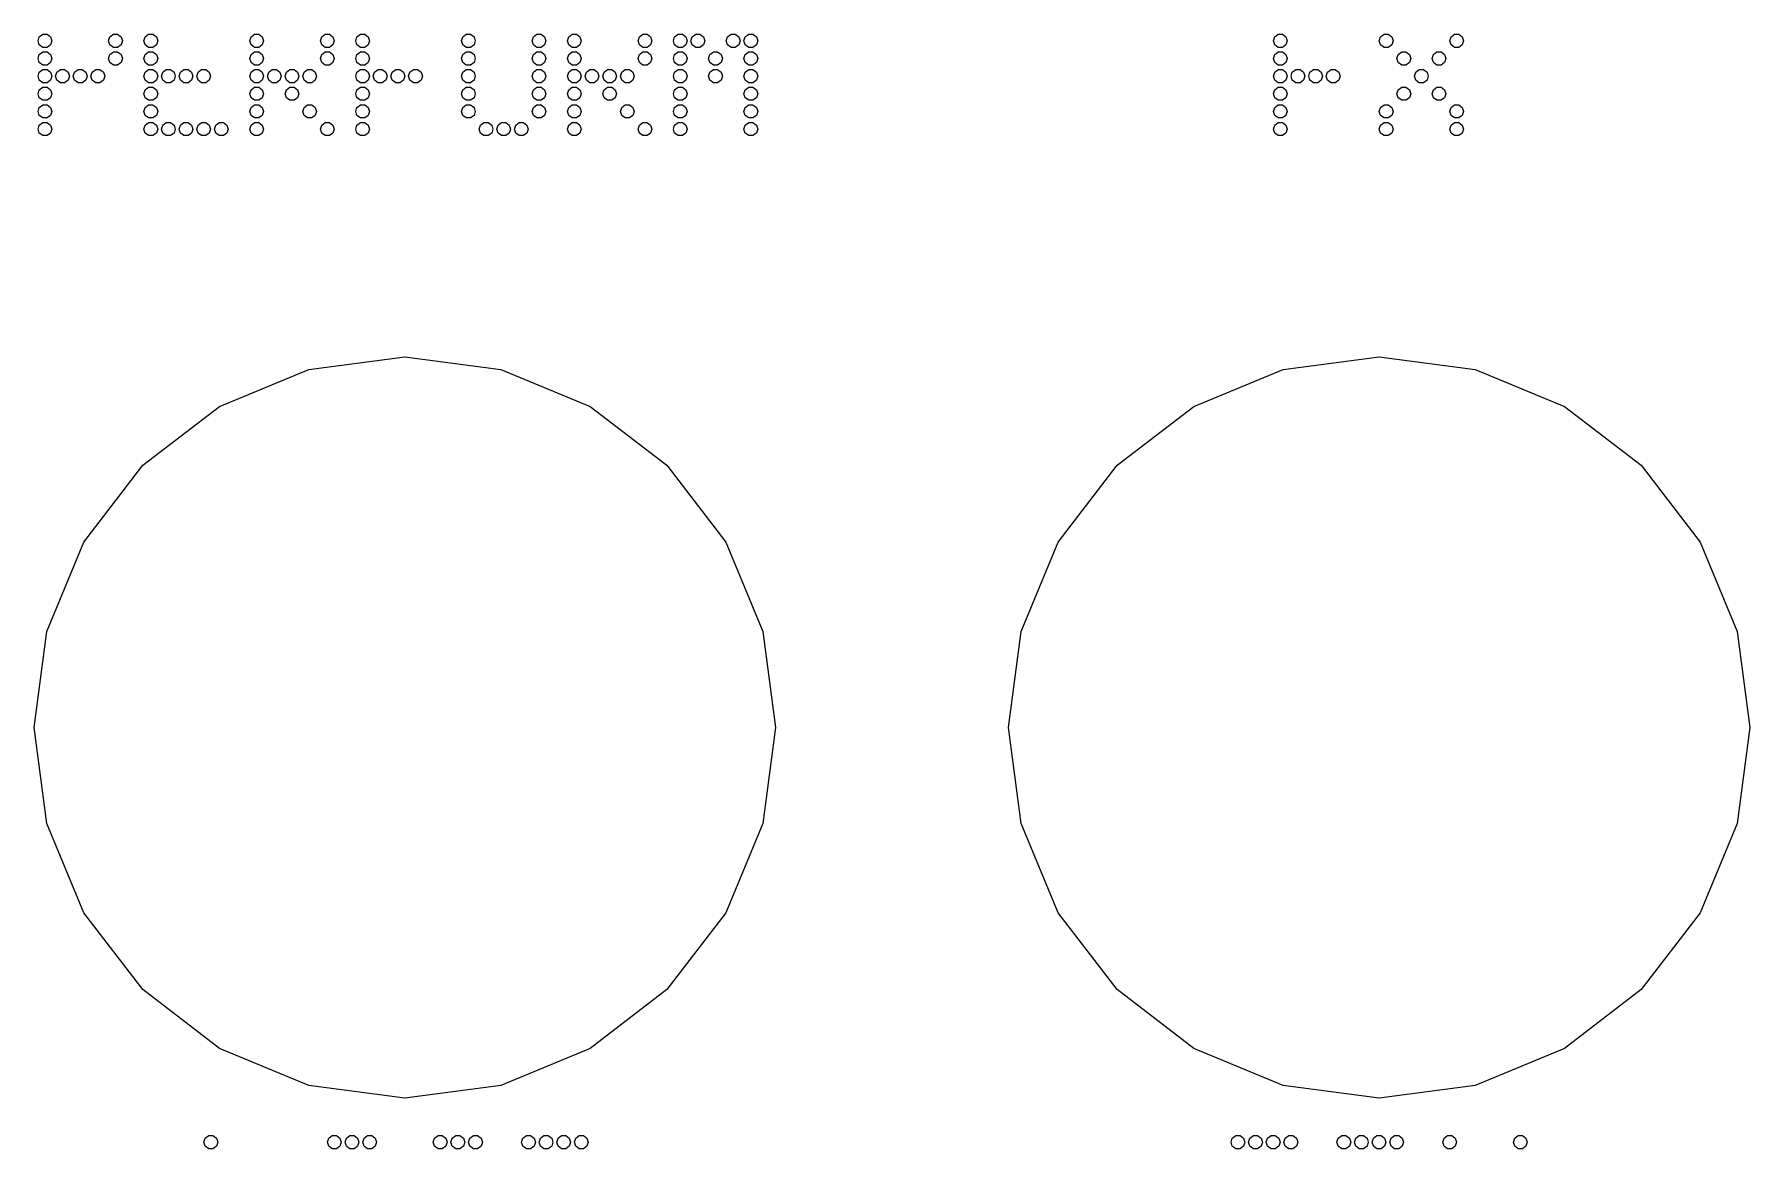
# Model space of a CAD drawing. Header units: millimetres. Extents: x 0 to 390, y 0 to 390.
# Drawn here: x 280.9 to 329.5, y 145.65 to 177.22 of the extents above; entities that cross this region are included whole.
import ezdxf

# ---------------------------------------------------------------- set-up
doc = ezdxf.new("R2010")
doc.units = ezdxf.units.MM
doc.layers.add('INCISIONE', color=7, linetype='CONTINUOUS')
doc.layers.add('TAGLIO', color=1, linetype='CONTINUOUS')

msp = doc.modelspace()

# ---------------------------------------------------------------- linework, layer by layer
at = {"layer": 'INCISIONE'}
for points in [[(281.395, 177.03), (281.358, 176.915), (281.26, 176.845), (281.14, 176.845), (281.042, 176.915), (281.005, 177.03), (281.042, 177.145), (281.14, 177.215), (281.26, 177.215), (281.358, 177.145)], [(283.395, 177.03), (283.358, 176.915), (283.26, 176.845), (283.14, 176.845), (283.042, 176.915), (283.005, 177.03), (283.042, 177.145), (283.14, 177.215), (283.26, 177.215), (283.358, 177.145)], [(284.395, 177.03), (284.358, 176.915), (284.26, 176.845), (284.14, 176.845), (284.042, 176.915), (284.005, 177.03), (284.042, 177.145), (284.14, 177.215), (284.26, 177.215), (284.358, 177.145)], [(287.395, 177.03), (287.358, 176.915), (287.26, 176.845), (287.14, 176.845), (287.042, 176.915), (287.005, 177.03), (287.042, 177.145), (287.14, 177.215), (287.26, 177.215), (287.358, 177.145)], [(289.395, 177.03), (289.358, 176.915), (289.26, 176.845), (289.14, 176.845), (289.042, 176.915), (289.005, 177.03), (289.042, 177.145), (289.14, 177.215), (289.26, 177.215), (289.358, 177.145)], [(290.395, 177.03), (290.358, 176.915), (290.26, 176.845), (290.14, 176.845), (290.042, 176.915), (290.005, 177.03), (290.042, 177.145), (290.14, 177.215), (290.26, 177.215), (290.358, 177.145)], [(293.395, 177.03), (293.358, 176.915), (293.26, 176.845), (293.14, 176.845), (293.042, 176.915), (293.005, 177.03), (293.042, 177.145), (293.14, 177.215), (293.26, 177.215), (293.358, 177.145)], [(295.395, 177.03), (295.358, 176.915), (295.26, 176.845), (295.14, 176.845), (295.042, 176.915), (295.005, 177.03), (295.042, 177.145), (295.14, 177.215), (295.26, 177.215), (295.358, 177.145)], [(296.395, 177.03), (296.358, 176.915), (296.26, 176.845), (296.14, 176.845), (296.042, 176.915), (296.005, 177.03), (296.042, 177.145), (296.14, 177.215), (296.26, 177.215), (296.358, 177.145)], [(298.395, 177.03), (298.358, 176.915), (298.26, 176.845), (298.14, 176.845), (298.042, 176.915), (298.005, 177.03), (298.042, 177.145), (298.14, 177.215), (298.26, 177.215), (298.358, 177.145)], [(299.395, 177.03), (299.358, 176.915), (299.26, 176.845), (299.14, 176.845), (299.042, 176.915), (299.005, 177.03), (299.042, 177.145), (299.14, 177.215), (299.26, 177.215), (299.358, 177.145)], [(299.895, 177.03), (299.858, 176.915), (299.76, 176.845), (299.64, 176.845), (299.542, 176.915), (299.505, 177.03), (299.542, 177.145), (299.64, 177.215), (299.76, 177.215), (299.858, 177.145)], [(300.895, 177.03), (300.858, 176.915), (300.76, 176.845), (300.64, 176.845), (300.542, 176.915), (300.505, 177.03), (300.542, 177.145), (300.64, 177.215), (300.76, 177.215), (300.858, 177.145)], [(301.395, 177.03), (301.358, 176.915), (301.26, 176.845), (301.14, 176.845), (301.042, 176.915), (301.005, 177.03), (301.042, 177.145), (301.14, 177.215), (301.26, 177.215), (301.358, 177.145)], [(316.395, 177.03), (316.358, 176.915), (316.26, 176.845), (316.14, 176.845), (316.042, 176.915), (316.005, 177.03), (316.042, 177.145), (316.14, 177.215), (316.26, 177.215), (316.358, 177.145)], [(319.395, 177.03), (319.358, 176.915), (319.26, 176.845), (319.14, 176.845), (319.042, 176.915), (319.005, 177.03), (319.042, 177.145), (319.14, 177.215), (319.26, 177.215), (319.358, 177.145)], [(321.395, 177.03), (321.358, 176.915), (321.26, 176.845), (321.14, 176.845), (321.042, 176.915), (321.005, 177.03), (321.042, 177.145), (321.14, 177.215), (321.26, 177.215), (321.358, 177.145)], [(281.395, 176.53), (281.358, 176.415), (281.26, 176.345), (281.14, 176.345), (281.042, 176.415), (281.005, 176.53), (281.042, 176.645), (281.14, 176.715), (281.26, 176.715), (281.358, 176.645)], [(283.395, 176.53), (283.358, 176.415), (283.26, 176.345), (283.14, 176.345), (283.042, 176.415), (283.005, 176.53), (283.042, 176.645), (283.14, 176.715), (283.26, 176.715), (283.358, 176.645)], [(284.395, 176.53), (284.358, 176.415), (284.26, 176.345), (284.14, 176.345), (284.042, 176.415), (284.005, 176.53), (284.042, 176.645), (284.14, 176.715), (284.26, 176.715), (284.358, 176.645)], [(287.395, 176.53), (287.358, 176.415), (287.26, 176.345), (287.14, 176.345), (287.042, 176.415), (287.005, 176.53), (287.042, 176.645), (287.14, 176.715), (287.26, 176.715), (287.358, 176.645)], [(289.395, 176.53), (289.358, 176.415), (289.26, 176.345), (289.14, 176.345), (289.042, 176.415), (289.005, 176.53), (289.042, 176.645), (289.14, 176.715), (289.26, 176.715), (289.358, 176.645)], [(290.395, 176.53), (290.358, 176.415), (290.26, 176.345), (290.14, 176.345), (290.042, 176.415), (290.005, 176.53), (290.042, 176.645), (290.14, 176.715), (290.26, 176.715), (290.358, 176.645)], [(293.395, 176.53), (293.358, 176.415), (293.26, 176.345), (293.14, 176.345), (293.042, 176.415), (293.005, 176.53), (293.042, 176.645), (293.14, 176.715), (293.26, 176.715), (293.358, 176.645)], [(295.395, 176.53), (295.358, 176.415), (295.26, 176.345), (295.14, 176.345), (295.042, 176.415), (295.005, 176.53), (295.042, 176.645), (295.14, 176.715), (295.26, 176.715), (295.358, 176.645)], [(296.395, 176.53), (296.358, 176.415), (296.26, 176.345), (296.14, 176.345), (296.042, 176.415), (296.005, 176.53), (296.042, 176.645), (296.14, 176.715), (296.26, 176.715), (296.358, 176.645)], [(298.395, 176.53), (298.358, 176.415), (298.26, 176.345), (298.14, 176.345), (298.042, 176.415), (298.005, 176.53), (298.042, 176.645), (298.14, 176.715), (298.26, 176.715), (298.358, 176.645)], [(299.395, 176.53), (299.358, 176.415), (299.26, 176.345), (299.14, 176.345), (299.042, 176.415), (299.005, 176.53), (299.042, 176.645), (299.14, 176.715), (299.26, 176.715), (299.358, 176.645)], [(300.395, 176.53), (300.358, 176.415), (300.26, 176.345), (300.14, 176.345), (300.042, 176.415), (300.005, 176.53), (300.042, 176.645), (300.14, 176.715), (300.26, 176.715), (300.358, 176.645)], [(301.395, 176.53), (301.358, 176.415), (301.26, 176.345), (301.14, 176.345), (301.042, 176.415), (301.005, 176.53), (301.042, 176.645), (301.14, 176.715), (301.26, 176.715), (301.358, 176.645)], [(316.395, 176.53), (316.358, 176.415), (316.26, 176.345), (316.14, 176.345), (316.042, 176.415), (316.005, 176.53), (316.042, 176.645), (316.14, 176.715), (316.26, 176.715), (316.358, 176.645)], [(319.895, 176.53), (319.858, 176.415), (319.76, 176.345), (319.64, 176.345), (319.542, 176.415), (319.505, 176.53), (319.542, 176.645), (319.64, 176.715), (319.76, 176.715), (319.858, 176.645)], [(320.895, 176.53), (320.858, 176.415), (320.76, 176.345), (320.64, 176.345), (320.542, 176.415), (320.505, 176.53), (320.542, 176.645), (320.64, 176.715), (320.76, 176.715), (320.858, 176.645)], [(281.395, 176.03), (281.358, 175.915), (281.26, 175.845), (281.14, 175.845), (281.042, 175.915), (281.005, 176.03), (281.042, 176.145), (281.14, 176.215), (281.26, 176.215), (281.358, 176.145)], [(281.895, 176.03), (281.858, 175.915), (281.76, 175.845), (281.64, 175.845), (281.542, 175.915), (281.505, 176.03), (281.542, 176.145), (281.64, 176.215), (281.76, 176.215), (281.858, 176.145)], [(282.395, 176.03), (282.358, 175.915), (282.26, 175.845), (282.14, 175.845), (282.042, 175.915), (282.005, 176.03), (282.042, 176.145), (282.14, 176.215), (282.26, 176.215), (282.358, 176.145)], [(282.895, 176.03), (282.858, 175.915), (282.76, 175.845), (282.64, 175.845), (282.542, 175.915), (282.505, 176.03), (282.542, 176.145), (282.64, 176.215), (282.76, 176.215), (282.858, 176.145)], [(284.395, 176.03), (284.358, 175.915), (284.26, 175.845), (284.14, 175.845), (284.042, 175.915), (284.005, 176.03), (284.042, 176.145), (284.14, 176.215), (284.26, 176.215), (284.358, 176.145)], [(284.895, 176.03), (284.858, 175.915), (284.76, 175.845), (284.64, 175.845), (284.542, 175.915), (284.505, 176.03), (284.542, 176.145), (284.64, 176.215), (284.76, 176.215), (284.858, 176.145)], [(285.395, 176.03), (285.358, 175.915), (285.26, 175.845), (285.14, 175.845), (285.042, 175.915), (285.005, 176.03), (285.042, 176.145), (285.14, 176.215), (285.26, 176.215), (285.358, 176.145)], [(285.895, 176.03), (285.858, 175.915), (285.76, 175.845), (285.64, 175.845), (285.542, 175.915), (285.505, 176.03), (285.542, 176.145), (285.64, 176.215), (285.76, 176.215), (285.858, 176.145)], [(287.395, 176.03), (287.358, 175.915), (287.26, 175.845), (287.14, 175.845), (287.042, 175.915), (287.005, 176.03), (287.042, 176.145), (287.14, 176.215), (287.26, 176.215), (287.358, 176.145)], [(287.895, 176.03), (287.858, 175.915), (287.76, 175.845), (287.64, 175.845), (287.542, 175.915), (287.505, 176.03), (287.542, 176.145), (287.64, 176.215), (287.76, 176.215), (287.858, 176.145)], [(288.395, 176.03), (288.358, 175.915), (288.26, 175.845), (288.14, 175.845), (288.042, 175.915), (288.005, 176.03), (288.042, 176.145), (288.14, 176.215), (288.26, 176.215), (288.358, 176.145)], [(288.895, 176.03), (288.858, 175.915), (288.76, 175.845), (288.64, 175.845), (288.542, 175.915), (288.505, 176.03), (288.542, 176.145), (288.64, 176.215), (288.76, 176.215), (288.858, 176.145)], [(290.395, 176.03), (290.358, 175.915), (290.26, 175.845), (290.14, 175.845), (290.042, 175.915), (290.005, 176.03), (290.042, 176.145), (290.14, 176.215), (290.26, 176.215), (290.358, 176.145)], [(290.895, 176.03), (290.858, 175.915), (290.76, 175.845), (290.64, 175.845), (290.542, 175.915), (290.505, 176.03), (290.542, 176.145), (290.64, 176.215), (290.76, 176.215), (290.858, 176.145)], [(291.395, 176.03), (291.358, 175.915), (291.26, 175.845), (291.14, 175.845), (291.042, 175.915), (291.005, 176.03), (291.042, 176.145), (291.14, 176.215), (291.26, 176.215), (291.358, 176.145)], [(291.895, 176.03), (291.858, 175.915), (291.76, 175.845), (291.64, 175.845), (291.542, 175.915), (291.505, 176.03), (291.542, 176.145), (291.64, 176.215), (291.76, 176.215), (291.858, 176.145)], [(293.395, 176.03), (293.358, 175.915), (293.26, 175.845), (293.14, 175.845), (293.042, 175.915), (293.005, 176.03), (293.042, 176.145), (293.14, 176.215), (293.26, 176.215), (293.358, 176.145)], [(295.395, 176.03), (295.358, 175.915), (295.26, 175.845), (295.14, 175.845), (295.042, 175.915), (295.005, 176.03), (295.042, 176.145), (295.14, 176.215), (295.26, 176.215), (295.358, 176.145)], [(296.395, 176.03), (296.358, 175.915), (296.26, 175.845), (296.14, 175.845), (296.042, 175.915), (296.005, 176.03), (296.042, 176.145), (296.14, 176.215), (296.26, 176.215), (296.358, 176.145)], [(296.895, 176.03), (296.858, 175.915), (296.76, 175.845), (296.64, 175.845), (296.542, 175.915), (296.505, 176.03), (296.542, 176.145), (296.64, 176.215), (296.76, 176.215), (296.858, 176.145)], [(297.395, 176.03), (297.358, 175.915), (297.26, 175.845), (297.14, 175.845), (297.042, 175.915), (297.005, 176.03), (297.042, 176.145), (297.14, 176.215), (297.26, 176.215), (297.358, 176.145)], [(297.895, 176.03), (297.858, 175.915), (297.76, 175.845), (297.64, 175.845), (297.542, 175.915), (297.505, 176.03), (297.542, 176.145), (297.64, 176.215), (297.76, 176.215), (297.858, 176.145)], [(299.395, 176.03), (299.358, 175.915), (299.26, 175.845), (299.14, 175.845), (299.042, 175.915), (299.005, 176.03), (299.042, 176.145), (299.14, 176.215), (299.26, 176.215), (299.358, 176.145)], [(300.395, 176.03), (300.358, 175.915), (300.26, 175.845), (300.14, 175.845), (300.042, 175.915), (300.005, 176.03), (300.042, 176.145), (300.14, 176.215), (300.26, 176.215), (300.358, 176.145)], [(301.395, 176.03), (301.358, 175.915), (301.26, 175.845), (301.14, 175.845), (301.042, 175.915), (301.005, 176.03), (301.042, 176.145), (301.14, 176.215), (301.26, 176.215), (301.358, 176.145)], [(316.395, 176.03), (316.358, 175.915), (316.26, 175.845), (316.14, 175.845), (316.042, 175.915), (316.005, 176.03), (316.042, 176.145), (316.14, 176.215), (316.26, 176.215), (316.358, 176.145)], [(316.895, 176.03), (316.858, 175.915), (316.76, 175.845), (316.64, 175.845), (316.542, 175.915), (316.505, 176.03), (316.542, 176.145), (316.64, 176.215), (316.76, 176.215), (316.858, 176.145)], [(317.395, 176.03), (317.358, 175.915), (317.26, 175.845), (317.14, 175.845), (317.042, 175.915), (317.005, 176.03), (317.042, 176.145), (317.14, 176.215), (317.26, 176.215), (317.358, 176.145)], [(317.895, 176.03), (317.858, 175.915), (317.76, 175.845), (317.64, 175.845), (317.542, 175.915), (317.505, 176.03), (317.542, 176.145), (317.64, 176.215), (317.76, 176.215), (317.858, 176.145)], [(320.395, 176.03), (320.358, 175.915), (320.26, 175.845), (320.14, 175.845), (320.042, 175.915), (320.005, 176.03), (320.042, 176.145), (320.14, 176.215), (320.26, 176.215), (320.358, 176.145)], [(281.395, 175.53), (281.358, 175.415), (281.26, 175.345), (281.14, 175.345), (281.042, 175.415), (281.005, 175.53), (281.042, 175.645), (281.14, 175.715), (281.26, 175.715), (281.358, 175.645)], [(284.395, 175.53), (284.358, 175.415), (284.26, 175.345), (284.14, 175.345), (284.042, 175.415), (284.005, 175.53), (284.042, 175.645), (284.14, 175.715), (284.26, 175.715), (284.358, 175.645)], [(287.395, 175.53), (287.358, 175.415), (287.26, 175.345), (287.14, 175.345), (287.042, 175.415), (287.005, 175.53), (287.042, 175.645), (287.14, 175.715), (287.26, 175.715), (287.358, 175.645)], [(288.395, 175.53), (288.358, 175.415), (288.26, 175.345), (288.14, 175.345), (288.042, 175.415), (288.005, 175.53), (288.042, 175.645), (288.14, 175.715), (288.26, 175.715), (288.358, 175.645)], [(290.395, 175.53), (290.358, 175.415), (290.26, 175.345), (290.14, 175.345), (290.042, 175.415), (290.005, 175.53), (290.042, 175.645), (290.14, 175.715), (290.26, 175.715), (290.358, 175.645)], [(293.395, 175.53), (293.358, 175.415), (293.26, 175.345), (293.14, 175.345), (293.042, 175.415), (293.005, 175.53), (293.042, 175.645), (293.14, 175.715), (293.26, 175.715), (293.358, 175.645)], [(295.395, 175.53), (295.358, 175.415), (295.26, 175.345), (295.14, 175.345), (295.042, 175.415), (295.005, 175.53), (295.042, 175.645), (295.14, 175.715), (295.26, 175.715), (295.358, 175.645)], [(296.395, 175.53), (296.358, 175.415), (296.26, 175.345), (296.14, 175.345), (296.042, 175.415), (296.005, 175.53), (296.042, 175.645), (296.14, 175.715), (296.26, 175.715), (296.358, 175.645)], [(297.395, 175.53), (297.358, 175.415), (297.26, 175.345), (297.14, 175.345), (297.042, 175.415), (297.005, 175.53), (297.042, 175.645), (297.14, 175.715), (297.26, 175.715), (297.358, 175.645)], [(299.395, 175.53), (299.358, 175.415), (299.26, 175.345), (299.14, 175.345), (299.042, 175.415), (299.005, 175.53), (299.042, 175.645), (299.14, 175.715), (299.26, 175.715), (299.358, 175.645)], [(301.395, 175.53), (301.358, 175.415), (301.26, 175.345), (301.14, 175.345), (301.042, 175.415), (301.005, 175.53), (301.042, 175.645), (301.14, 175.715), (301.26, 175.715), (301.358, 175.645)], [(316.395, 175.53), (316.358, 175.415), (316.26, 175.345), (316.14, 175.345), (316.042, 175.415), (316.005, 175.53), (316.042, 175.645), (316.14, 175.715), (316.26, 175.715), (316.358, 175.645)], [(319.895, 175.53), (319.858, 175.415), (319.76, 175.345), (319.64, 175.345), (319.542, 175.415), (319.505, 175.53), (319.542, 175.645), (319.64, 175.715), (319.76, 175.715), (319.858, 175.645)], [(320.895, 175.53), (320.858, 175.415), (320.76, 175.345), (320.64, 175.345), (320.542, 175.415), (320.505, 175.53), (320.542, 175.645), (320.64, 175.715), (320.76, 175.715), (320.858, 175.645)], [(281.395, 175.03), (281.358, 174.915), (281.26, 174.845), (281.14, 174.845), (281.042, 174.915), (281.005, 175.03), (281.042, 175.145), (281.14, 175.215), (281.26, 175.215), (281.358, 175.145)], [(284.395, 175.03), (284.358, 174.915), (284.26, 174.845), (284.14, 174.845), (284.042, 174.915), (284.005, 175.03), (284.042, 175.145), (284.14, 175.215), (284.26, 175.215), (284.358, 175.145)], [(287.395, 175.03), (287.358, 174.915), (287.26, 174.845), (287.14, 174.845), (287.042, 174.915), (287.005, 175.03), (287.042, 175.145), (287.14, 175.215), (287.26, 175.215), (287.358, 175.145)], [(288.895, 175.03), (288.858, 174.915), (288.76, 174.845), (288.64, 174.845), (288.542, 174.915), (288.505, 175.03), (288.542, 175.145), (288.64, 175.215), (288.76, 175.215), (288.858, 175.145)], [(290.395, 175.03), (290.358, 174.915), (290.26, 174.845), (290.14, 174.845), (290.042, 174.915), (290.005, 175.03), (290.042, 175.145), (290.14, 175.215), (290.26, 175.215), (290.358, 175.145)], [(293.395, 175.03), (293.358, 174.915), (293.26, 174.845), (293.14, 174.845), (293.042, 174.915), (293.005, 175.03), (293.042, 175.145), (293.14, 175.215), (293.26, 175.215), (293.358, 175.145)], [(295.395, 175.03), (295.358, 174.915), (295.26, 174.845), (295.14, 174.845), (295.042, 174.915), (295.005, 175.03), (295.042, 175.145), (295.14, 175.215), (295.26, 175.215), (295.358, 175.145)], [(296.395, 175.03), (296.358, 174.915), (296.26, 174.845), (296.14, 174.845), (296.042, 174.915), (296.005, 175.03), (296.042, 175.145), (296.14, 175.215), (296.26, 175.215), (296.358, 175.145)], [(297.895, 175.03), (297.858, 174.915), (297.76, 174.845), (297.64, 174.845), (297.542, 174.915), (297.505, 175.03), (297.542, 175.145), (297.64, 175.215), (297.76, 175.215), (297.858, 175.145)], [(299.395, 175.03), (299.358, 174.915), (299.26, 174.845), (299.14, 174.845), (299.042, 174.915), (299.005, 175.03), (299.042, 175.145), (299.14, 175.215), (299.26, 175.215), (299.358, 175.145)], [(301.395, 175.03), (301.358, 174.915), (301.26, 174.845), (301.14, 174.845), (301.042, 174.915), (301.005, 175.03), (301.042, 175.145), (301.14, 175.215), (301.26, 175.215), (301.358, 175.145)], [(316.395, 175.03), (316.358, 174.915), (316.26, 174.845), (316.14, 174.845), (316.042, 174.915), (316.005, 175.03), (316.042, 175.145), (316.14, 175.215), (316.26, 175.215), (316.358, 175.145)], [(319.395, 175.03), (319.358, 174.915), (319.26, 174.845), (319.14, 174.845), (319.042, 174.915), (319.005, 175.03), (319.042, 175.145), (319.14, 175.215), (319.26, 175.215), (319.358, 175.145)], [(321.395, 175.03), (321.358, 174.915), (321.26, 174.845), (321.14, 174.845), (321.042, 174.915), (321.005, 175.03), (321.042, 175.145), (321.14, 175.215), (321.26, 175.215), (321.358, 175.145)], [(281.395, 174.53), (281.358, 174.415), (281.26, 174.345), (281.14, 174.345), (281.042, 174.415), (281.005, 174.53), (281.042, 174.645), (281.14, 174.715), (281.26, 174.715), (281.358, 174.645)], [(284.395, 174.53), (284.358, 174.415), (284.26, 174.345), (284.14, 174.345), (284.042, 174.415), (284.005, 174.53), (284.042, 174.645), (284.14, 174.715), (284.26, 174.715), (284.358, 174.645)], [(284.895, 174.53), (284.858, 174.415), (284.76, 174.345), (284.64, 174.345), (284.542, 174.415), (284.505, 174.53), (284.542, 174.645), (284.64, 174.715), (284.76, 174.715), (284.858, 174.645)], [(285.395, 174.53), (285.358, 174.415), (285.26, 174.345), (285.14, 174.345), (285.042, 174.415), (285.005, 174.53), (285.042, 174.645), (285.14, 174.715), (285.26, 174.715), (285.358, 174.645)], [(285.895, 174.53), (285.858, 174.415), (285.76, 174.345), (285.64, 174.345), (285.542, 174.415), (285.505, 174.53), (285.542, 174.645), (285.64, 174.715), (285.76, 174.715), (285.858, 174.645)], [(286.395, 174.53), (286.358, 174.415), (286.26, 174.345), (286.14, 174.345), (286.042, 174.415), (286.005, 174.53), (286.042, 174.645), (286.14, 174.715), (286.26, 174.715), (286.358, 174.645)], [(287.395, 174.53), (287.358, 174.415), (287.26, 174.345), (287.14, 174.345), (287.042, 174.415), (287.005, 174.53), (287.042, 174.645), (287.14, 174.715), (287.26, 174.715), (287.358, 174.645)], [(289.395, 174.53), (289.358, 174.415), (289.26, 174.345), (289.14, 174.345), (289.042, 174.415), (289.005, 174.53), (289.042, 174.645), (289.14, 174.715), (289.26, 174.715), (289.358, 174.645)], [(290.395, 174.53), (290.358, 174.415), (290.26, 174.345), (290.14, 174.345), (290.042, 174.415), (290.005, 174.53), (290.042, 174.645), (290.14, 174.715), (290.26, 174.715), (290.358, 174.645)], [(293.895, 174.53), (293.858, 174.415), (293.76, 174.345), (293.64, 174.345), (293.542, 174.415), (293.505, 174.53), (293.542, 174.645), (293.64, 174.715), (293.76, 174.715), (293.858, 174.645)], [(294.395, 174.53), (294.358, 174.415), (294.26, 174.345), (294.14, 174.345), (294.042, 174.415), (294.005, 174.53), (294.042, 174.645), (294.14, 174.715), (294.26, 174.715), (294.358, 174.645)], [(294.895, 174.53), (294.858, 174.415), (294.76, 174.345), (294.64, 174.345), (294.542, 174.415), (294.505, 174.53), (294.542, 174.645), (294.64, 174.715), (294.76, 174.715), (294.858, 174.645)], [(296.395, 174.53), (296.358, 174.415), (296.26, 174.345), (296.14, 174.345), (296.042, 174.415), (296.005, 174.53), (296.042, 174.645), (296.14, 174.715), (296.26, 174.715), (296.358, 174.645)], [(298.395, 174.53), (298.358, 174.415), (298.26, 174.345), (298.14, 174.345), (298.042, 174.415), (298.005, 174.53), (298.042, 174.645), (298.14, 174.715), (298.26, 174.715), (298.358, 174.645)], [(299.395, 174.53), (299.358, 174.415), (299.26, 174.345), (299.14, 174.345), (299.042, 174.415), (299.005, 174.53), (299.042, 174.645), (299.14, 174.715), (299.26, 174.715), (299.358, 174.645)], [(301.395, 174.53), (301.358, 174.415), (301.26, 174.345), (301.14, 174.345), (301.042, 174.415), (301.005, 174.53), (301.042, 174.645), (301.14, 174.715), (301.26, 174.715), (301.358, 174.645)], [(316.395, 174.53), (316.358, 174.415), (316.26, 174.345), (316.14, 174.345), (316.042, 174.415), (316.005, 174.53), (316.042, 174.645), (316.14, 174.715), (316.26, 174.715), (316.358, 174.645)], [(319.395, 174.53), (319.358, 174.415), (319.26, 174.345), (319.14, 174.345), (319.042, 174.415), (319.005, 174.53), (319.042, 174.645), (319.14, 174.715), (319.26, 174.715), (319.358, 174.645)], [(321.395, 174.53), (321.358, 174.415), (321.26, 174.345), (321.14, 174.345), (321.042, 174.415), (321.005, 174.53), (321.042, 174.645), (321.14, 174.715), (321.26, 174.715), (321.358, 174.645)], [(286.095, 145.83), (286.058, 145.715), (285.96, 145.645), (285.84, 145.645), (285.742, 145.715), (285.705, 145.83), (285.742, 145.945), (285.84, 146.015), (285.96, 146.015), (286.058, 145.945)], [(289.595, 145.83), (289.558, 145.715), (289.46, 145.645), (289.34, 145.645), (289.242, 145.715), (289.205, 145.83), (289.242, 145.945), (289.34, 146.015), (289.46, 146.015), (289.558, 145.945)], [(290.095, 145.83), (290.058, 145.715), (289.96, 145.645), (289.84, 145.645), (289.742, 145.715), (289.705, 145.83), (289.742, 145.945), (289.84, 146.015), (289.96, 146.015), (290.058, 145.945)], [(290.595, 145.83), (290.558, 145.715), (290.46, 145.645), (290.34, 145.645), (290.242, 145.715), (290.205, 145.83), (290.242, 145.945), (290.34, 146.015), (290.46, 146.015), (290.558, 145.945)], [(292.595, 145.83), (292.558, 145.715), (292.46, 145.645), (292.34, 145.645), (292.242, 145.715), (292.205, 145.83), (292.242, 145.945), (292.34, 146.015), (292.46, 146.015), (292.558, 145.945)], [(293.095, 145.83), (293.058, 145.715), (292.96, 145.645), (292.84, 145.645), (292.742, 145.715), (292.705, 145.83), (292.742, 145.945), (292.84, 146.015), (292.96, 146.015), (293.058, 145.945)], [(293.595, 145.83), (293.558, 145.715), (293.46, 145.645), (293.34, 145.645), (293.242, 145.715), (293.205, 145.83), (293.242, 145.945), (293.34, 146.015), (293.46, 146.015), (293.558, 145.945)], [(295.095, 145.83), (295.058, 145.715), (294.96, 145.645), (294.84, 145.645), (294.742, 145.715), (294.705, 145.83), (294.742, 145.945), (294.84, 146.015), (294.96, 146.015), (295.058, 145.945)], [(295.595, 145.83), (295.558, 145.715), (295.46, 145.645), (295.34, 145.645), (295.242, 145.715), (295.205, 145.83), (295.242, 145.945), (295.34, 146.015), (295.46, 146.015), (295.558, 145.945)], [(296.095, 145.83), (296.058, 145.715), (295.96, 145.645), (295.84, 145.645), (295.742, 145.715), (295.705, 145.83), (295.742, 145.945), (295.84, 146.015), (295.96, 146.015), (296.058, 145.945)], [(296.595, 145.83), (296.558, 145.715), (296.46, 145.645), (296.34, 145.645), (296.242, 145.715), (296.205, 145.83), (296.242, 145.945), (296.34, 146.015), (296.46, 146.015), (296.558, 145.945)], [(315.195, 145.83), (315.158, 145.715), (315.06, 145.645), (314.94, 145.645), (314.842, 145.715), (314.805, 145.83), (314.842, 145.945), (314.94, 146.015), (315.06, 146.015), (315.158, 145.945)], [(315.695, 145.83), (315.658, 145.715), (315.56, 145.645), (315.44, 145.645), (315.342, 145.715), (315.305, 145.83), (315.342, 145.945), (315.44, 146.015), (315.56, 146.015), (315.658, 145.945)], [(316.195, 145.83), (316.158, 145.715), (316.06, 145.645), (315.94, 145.645), (315.842, 145.715), (315.805, 145.83), (315.842, 145.945), (315.94, 146.015), (316.06, 146.015), (316.158, 145.945)], [(316.695, 145.83), (316.658, 145.715), (316.56, 145.645), (316.44, 145.645), (316.342, 145.715), (316.305, 145.83), (316.342, 145.945), (316.44, 146.015), (316.56, 146.015), (316.658, 145.945)], [(318.195, 145.83), (318.158, 145.715), (318.06, 145.645), (317.94, 145.645), (317.842, 145.715), (317.805, 145.83), (317.842, 145.945), (317.94, 146.015), (318.06, 146.015), (318.158, 145.945)], [(318.695, 145.83), (318.658, 145.715), (318.56, 145.645), (318.44, 145.645), (318.342, 145.715), (318.305, 145.83), (318.342, 145.945), (318.44, 146.015), (318.56, 146.015), (318.658, 145.945)], [(319.195, 145.83), (319.158, 145.715), (319.06, 145.645), (318.94, 145.645), (318.842, 145.715), (318.805, 145.83), (318.842, 145.945), (318.94, 146.015), (319.06, 146.015), (319.158, 145.945)], [(319.695, 145.83), (319.658, 145.715), (319.56, 145.645), (319.44, 145.645), (319.342, 145.715), (319.305, 145.83), (319.342, 145.945), (319.44, 146.015), (319.56, 146.015), (319.658, 145.945)], [(321.195, 145.83), (321.158, 145.715), (321.06, 145.645), (320.94, 145.645), (320.842, 145.715), (320.805, 145.83), (320.842, 145.945), (320.94, 146.015), (321.06, 146.015), (321.158, 145.945)], [(323.195, 145.83), (323.158, 145.715), (323.06, 145.645), (322.94, 145.645), (322.842, 145.715), (322.805, 145.83), (322.842, 145.945), (322.94, 146.015), (323.06, 146.015), (323.158, 145.945)]]:
    msp.add_lwpolyline(points, close=True, dxfattribs=at)
at = {"layer": 'TAGLIO'}
for points in [[(301.9, 157.58), (301.542, 154.862), (300.493, 152.33), (298.825, 150.155), (296.65, 148.487), (294.118, 147.438), (291.4, 147.08), (288.682, 147.438), (286.15, 148.487), (283.975, 150.155), (282.307, 152.33), (281.258, 154.862), (280.9, 157.58), (281.258, 160.298), (282.307, 162.83), (283.975, 165.005), (286.15, 166.673), (288.682, 167.722), (291.4, 168.08), (294.118, 167.722), (296.65, 166.673), (298.825, 165.005), (300.493, 162.83), (301.542, 160.298)], [(329.5, 157.58), (329.142, 154.862), (328.093, 152.33), (326.425, 150.155), (324.25, 148.487), (321.718, 147.438), (319, 147.08), (316.282, 147.438), (313.75, 148.487), (311.575, 150.155), (309.907, 152.33), (308.858, 154.862), (308.5, 157.58), (308.858, 160.298), (309.907, 162.83), (311.575, 165.005), (313.75, 166.673), (316.282, 167.722), (319, 168.08), (321.718, 167.722), (324.25, 166.673), (326.425, 165.005), (328.093, 162.83), (329.142, 160.298)]]:
    msp.add_lwpolyline(points, close=True, dxfattribs=at)

doc.saveas('drawing.dxf')
